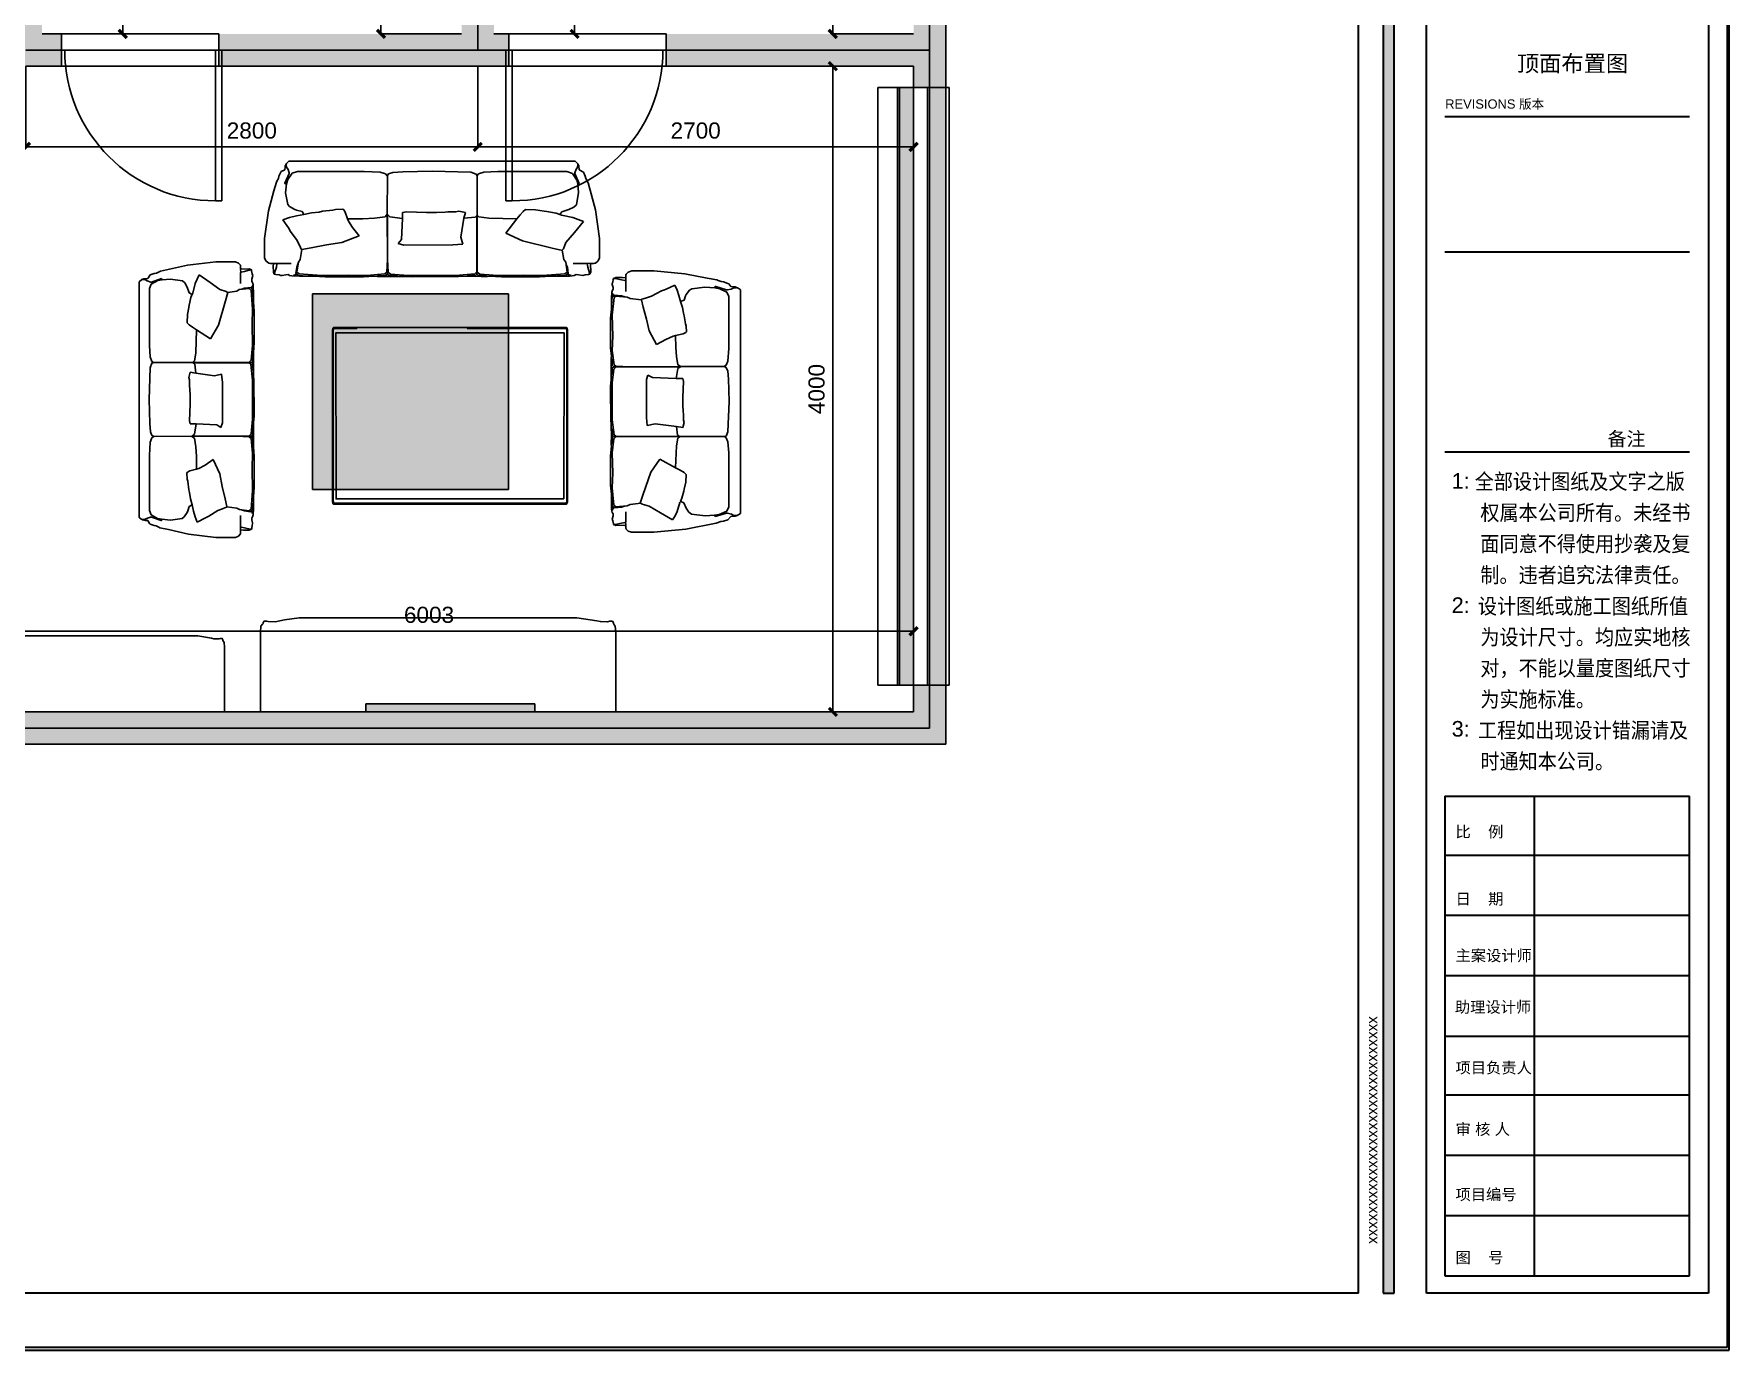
# Model space of a CAD drawing. Header units: inches. Extents: x -9450 to 207408, y -100115 to 6682.
# Drawn here: x -1053 to 9450, y -6683 to 1471 of the extents above; entities that cross this region are included whole.
import ezdxf

# ---------------------------------------------------------------- set-up
doc = ezdxf.new("R2010")
doc.units = ezdxf.units.IN
doc.header["$MEASUREMENT"] = 0
for name, color, linetype in [('A.     05 建筑窗', 5, 'Continuous'), ('E. 图框', 4, 'Continuous'), ('E.01 布局 文字', 71, 'Continuous'), ('furniture', 5, 'Continuous'), ('hole', 5, 'Continuous'), ('LAYER2', 2, 'Continuous'), ('tag', 1, 'Continuous'), ('wall', 7, 'Continuous')]:
    doc.layers.add(name, color=color, linetype=linetype)
doc.styles.get("Standard").update_dxf_attribs({"font": 'arial.ttf'})
doc.dimstyles.new('DimStyle', dxfattribs={"dimtxt": 100, "dimasz": 50, "dimexe": 0.18, "dimexo": 0.0625, "dimgap": 50, "dimtad": 1, "dimdec": 0, "dimzin": 0, "dimdsep": 46, "dimtxsty": 'Standard', "dimblk": 'ARCHTICK', "dimcen": 0.09, "dimadec": 0, "dimazin": 0, "dimtfac": 1, "dimtdec": 4, "dimtofl": 0, "dimtmove": 0, "dimatfit": 3, "dimfxl": 1, "dimtolj": 1, "dimtzin": 0, "dimarcsym": 0})

# ---------------------------------------------------------------- blocks, each defined once
blk = doc.blocks.new('eet')
at = {"layer": 'Defpoints'}
blk.add_line((7154, -6330), (7154, -6329), dxfattribs=at)
at = {"layer": 'E. 图框', "lineweight": 30}
for p, q in [((9439, 6666), (9439, -6666)), ((9450, -6683), (9450, 6682)), ((7154, -6329), (7154, 6329)), ((7306, 6330), (7306, -6330)), ((7374, -6330), (7374, 6330)), ((7576, -6330), (7576, 6330)), ((9323, 6330), (9323, -6330)), ((9205, 958), (7688, 958)), ((9205, 118), (7688, 118)), ((7688, -1119), (9205, -1119)), ((7688, -3251), (9205, -3251)), ((7688, -3251), (7688, -6222)), ((8242, -3251), (8242, -6222)), ((9205, -6222), (9205, -3251)), ((7688, -3616), (9205, -3616)), ((7688, -3989), (9205, -3989)), ((7688, -4363), (9205, -4363)), ((7688, -4737), (9205, -4737)), ((7688, -5101), (9205, -5101)), ((7688, -5475), (9205, -5475)), ((7688, -5848), (9205, -5848)), ((7688, -6222), (9205, -6222)), ((7154, -6330), (-9102, -6330)), ((7154, -6330), (-9102, -6330)), ((7306, -6330), (7374, -6330)), ((9323, -6330), (7576, -6330)), ((-9450, -6683), (9450, -6683)), ((9439, -6666), (-9439, -6666)), ((9439, -6666), (-9439, -6666))]:
    blk.add_line(p, q, dxfattribs=at)
at = {"layer": 'E. 图框', "color": 7, "lineweight": 30}
for p, q in [((9439, 6666), (9439, -6666)), ((9439, -6666), (-9439, -6666))]:
    blk.add_line(p, q, dxfattribs=at)
at = {"layer": 'E. 图框', "lineweight": 30}
blk.add_solid([(7306, -6330), (7374, -6330), (7306, 6666), (7374, 6666)], dxfattribs=at)
at = {"layer": 'E.01 布局 文字'}
for s, height, p in [('顶面布置图', 101.2, (8135, 1237)), ('1:', 96.4, (7731, -1346)), ('2:', 96.4, (7731, -2116)), ('3:', 96.4, (7731, -2882))]:
    blk.add_text(s, height=height, dxfattribs=at).set_placement(p)
at = {"layer": 'E.01 布局 文字', "ltscale": 150}
for s, height, p in [('REVISIONS 版本', 57.24, (7691, 1008)), ('比    例', 69.3, (7755, -3506)), ('日    期', 69.3, (7755, -3922)), ('主案设计师', 69.3, (7755, -4273)), ('助理设计师', 69.3, (7751, -4592)), ('项目负责人', 69.3, (7755, -4968)), ('审 核 人', 69.3, (7755, -5349)), ('项目编号', 69.3, (7755, -5753)), ('图    号', 69.3, (7755, -6144))]:
    blk.add_text(s, height=height, dxfattribs=at).set_placement(p)
at = {"layer": 'E.01 布局 文字', "linetype": 'ByBlock'}
blk.add_text('备注', height=86.1, dxfattribs=at).set_placement((8697, -1081))
at = {"layer": 'E.01 布局 文字', "width": 0.9}
for s, p in [('全部设计图纸及文字之版', (7874, -1350)), ('权属本公司所有。未经书', (7909, -1543)), ('面同意不得使用抄袭及复', (7909, -1736)), ('制。违者追究法律责任。', (7909, -1929)), ('设计图纸或施工图纸所值', (7894, -2122)), ('为设计尺寸。均应实地核', (7909, -2314)), ('对，不能以量度图纸尺寸', (7909, -2506)), ('为实施标准。', (7909, -2699)), ('工程如出现设计错漏请及', (7894, -2891)), ('时通知本公司。', (7909, -3083))]:
    blk.add_text(s, height=96.4, dxfattribs=at).set_placement(p)
at = {"layer": 'E.01 布局 文字', "ltscale": 150}
blk.add_text('xxxxxxxxxxxxxxxxxxxxxxxxxxxxxx', height=67.34, rotation=90, dxfattribs=at).set_placement((7271, -6025))
blk = doc.blocks.new('outWall')
for p, q in [((4596.7285, 5670.876), (4596.7285, -2929.124)), ((4596.7285, -2929.124), (-1406.1216, -2929.124))]:
    blk.add_line(p, q)
blk = doc.blocks.new('窗户')
at = {"color": 5}
for p, q in [((-600, 28.4), (600, 28.4)), ((-600, -28.4), (600, -28.4))]:
    blk.add_line(p, q, dxfattribs=at)
blk.add_lwpolyline([(-600, 71.6), (600, 71.6), (600, -71.6), (-600, -71.6)], close=True, dxfattribs=at)
at = {"layer": 'A.     05 建筑窗'}
blk.add_line((-600, 0), (600, 0), dxfattribs=at)
blk = doc.blocks.new('单开门')
at = {"layer": 'LAYER2'}
for p, q in [((-380, 0), (-380, 700)), ((-380, 700), (-350, 700)), ((-350, 700), (-350, 0)), ((-350, 0), (-380, 0))]:
    blk.add_line(p, q, dxfattribs=at)
blk.add_arc((-350, 0), 700, 0, 90, dxfattribs=at)
blk = doc.blocks.new('沙发顶视')
at = {"color": 3, "linetype": 'ByBlock'}
for p, q in [((-2.47, 1.13), (-2.465, 1.191)), ((-2.465, 1.191), (-2.463, 1.217)), ((-2.463, 1.217), (-2.45, 1.25)), ((-2.45, 1.25), (-2.443, 1.27)), ((-2.446, 1.25), (-2.443, 1.19)), ((-2.443, 1.27), (-2.417, 1.313)), ((-2.443, 1.19), (-2.417, 1.137)), ((-2.417, 1.313), (-2.403, 1.33)), ((-2.403, 1.33), (2.4, 1.33)), ((2.417, 1.143), (2.393, 1.06)), ((2.4, 1.33), (2.443, 1.263)), ((2.437, 1.18), (2.417, 1.143)), ((2.443, 1.247), (2.437, 1.18)), ((2.443, 1.263), (2.46, 1.22)), ((2.46, 1.22), (2.467, 1.13)), ((-2.613, 0.847), (-2.603, 0.87)), ((-2.603, 0.87), (-2.579, 0.933)), ((-2.579, 0.933), (-2.57, 0.98)), ((-2.57, 0.98), (-2.54, 1.073)), ((-2.54, 1.073), (-2.53, 1.087)), ((-2.53, 1.087), (-2.47, 1.13)), ((-2.397, 1.043), (-2.47, 0.823)), ((-2.423, 0.907), (-2.442, 0.807)), ((-2.35, 1.05), (-2.423, 0.907)), ((-2.417, 1.137), (-2.397, 1.063)), ((-2.397, 1.063), (-2.397, 1.043)), ((-2.26, 1.087), (-2.35, 1.05)), ((-1.866, 1.09), (-2.26, 1.087)), ((-1.454, 1.09), (-1.866, 1.09)), ((-1.143, 1.09), (-1.454, 1.09)), ((-0.87, 1.073), (-1.143, 1.09)), ((-0.78, 1.037), (-0.87, 1.073)), ((-0.757, 0.99), (-0.78, 1.037)), ((-0.751, 0.995), (-0.753, 0.11)), ((-0.734, 1.034), (-0.751, 0.995)), ((-0.657, 1.067), (-0.734, 1.034)), ((-0.49, 1.082), (-0.657, 1.067)), ((0, 1.097), (-0.49, 1.082)), ((0.647, 1.073), (0, 1.097)), ((0.74, 1.033), (0.647, 1.073)), ((0.753, 0.99), (0.74, 1.033)), ((0.775, 1.034), (0.753, 1)), ((0.753, 1), (0.753, 0.09)), ((0.867, 1.073), (0.775, 1.034)), ((1.1, 1.09), (0.867, 1.073)), ((1.434, 1.09), (1.1, 1.09)), ((1.828, 1.09), (1.434, 1.09)), ((2.26, 1.087), (1.828, 1.09)), ((2.353, 1.047), (2.26, 1.087)), ((2.423, 0.893), (2.353, 1.047)), ((2.393, 1.06), (2.393, 1.043)), ((2.393, 1.043), (2.467, 0.813)), ((2.44, 0.8), (2.423, 0.893)), ((2.467, 1.13), (2.537, 1.073)), ((2.537, 1.073), (2.567, 0.98)), ((2.567, 0.98), (2.577, 0.93)), ((2.577, 0.93), (2.613, 0.833)), ((-2.747, 0.19), (-2.653, 0.647)), ((-2.653, 0.647), (-2.613, 0.847)), ((-2.47, 0.823), (-2.47, 0.813)), ((-2.47, 0.813), (-2.463, 0.807)), ((-2.463, 0.807), (-2.442, 0.807)), ((-2.442, 0.807), (-2.457, 0.603)), ((-2.457, 0.603), (-2.423, 0.333)), ((2.42, 0.33), (2.453, 0.607)), ((2.443, 0.803), (2.439, 0.807)), ((2.453, 0.607), (2.44, 0.8)), ((2.46, 0.807), (2.443, 0.803)), ((2.467, 0.813), (2.46, 0.807)), ((2.613, 0.833), (2.74, 0.21)), ((-2.423, 0.333), (-2.393, 0.29)), ((-2.393, 0.29), (-2.301, 0.222)), ((2.377, 0.277), (2.42, 0.33)), ((-2.81, -0.443), (-2.747, 0.19)), ((-2.393, 0.039), (-2.503, -0.013)), ((-2.277, 0.073), (-2.393, 0.039)), ((-2.301, 0.222), (-2.273, 0.203)), ((-2.15, 0.107), (-2.277, 0.073)), ((-2.273, 0.203), (-2.18, 0.177)), ((-2.18, 0.177), (-2.15, 0.107)), ((-2.15, 0.107), (-2.022, 0.142)), ((-2.022, 0.142), (-1.897, 0.163)), ((-1.897, 0.163), (-1.84, 0.18)), ((-1.84, 0.18), (-1.667, 0.207)), ((-1.667, 0.207), (-1.623, 0.217)), ((-1.623, 0.217), (-1.5, 0.227)), ((-1.5, 0.227), (-1.483, 0.21)), ((-1.483, 0.21), (-1.457, 0.157)), ((-1.457, 0.157), (-1.457, 0.157)), ((-1.457, 0.157), (-1.42, 0.003)), ((-1.42, 0.003), (-1.163, 0.007)), ((-1.405, -0.047), (-1.42, 0.003)), ((-1.163, 0.007), (-0.966, 0.019)), ((-0.966, 0.019), (-0.79, 0.05)), ((-0.79, 0.05), (-0.753, 0.11)), ((-0.753, 0.11), (-0.71, 0.05)), ((-0.75, -0.927), (-0.753, 0.11)), ((-0.747, 0.11), (-0.75, -0.927)), ((-0.71, 0.05), (-0.497, 0.013)), ((-0.497, 0.013), (-0.517, -0.467)), ((-0.497, 0.013), (-0.495, 0.148)), ((-0.495, 0.148), (-0.433, 0.167)), ((-0.433, 0.167), (-0.097, 0.153)), ((-0.097, 0.153), (0.07, 0.153)), ((0.07, 0.153), (0.22, 0.16)), ((0.22, 0.16), (0.26, 0.167)), ((0.26, 0.167), (0.397, 0.167)), ((0.397, 0.167), (0.447, 0.18)), ((0.447, 0.18), (0.557, 0.153)), ((0.48, -0.413), (0.533, 0.02)), ((0.557, 0.153), (0.533, 0.02)), ((0.533, 0.02), (0.72, 0.043)), ((0.72, 0.043), (0.753, 0.09)), ((0.747, -1.21), (0.747, 0.081)), ((0.753, 0.09), (0.783, 0.05)), ((0.753, 0.09), (0.757, -1.213)), ((0.783, 0.05), (0.95, 0.02)), ((0.95, 0.02), (1.42, 0.003)), ((1.422, 0.004), (1.237, -0.32)), ((1.42, 0.003), (1.422, 0.004)), ((1.422, 0.004), (1.473, 0.097)), ((1.473, 0.097), (1.523, 0.177)), ((1.523, 0.177), (1.563, 0.22)), ((1.563, 0.22), (1.73, 0.21)), ((1.73, 0.21), (1.877, 0.18)), ((1.877, 0.18), (1.923, 0.174)), ((1.923, 0.174), (2.077, 0.133)), ((2.077, 0.133), (2.143, 0.107)), ((2.142, 0.108), (2.174, 0.17)), ((2.167, 0.093), (2.142, 0.108)), ((2.36, 0.037), (2.167, 0.093)), ((2.174, 0.17), (2.29, 0.217)), ((2.29, 0.217), (2.377, 0.277)), ((2.45, -0.007), (2.36, 0.037)), ((2.74, 0.21), (2.807, -0.44)), ((-2.503, -0.013), (-2.41, -0.203)), ((-2.41, -0.203), (-2.377, -0.283)), ((-2.377, -0.283), (-2.263, -0.49)), ((-1.337, -0.193), (-1.405, -0.047)), ((-1.227, -0.383), (-1.337, -0.193)), ((2.387, -0.307), (2.537, -0.057)), ((2.537, -0.057), (2.45, -0.007)), ((-2.81, -0.893), (-2.81, -0.443)), ((-2.263, -0.49), (-2.232, -0.592)), ((-1.773, -0.59), (-1.517, -0.533)), ((-1.517, -0.533), (-1.227, -0.383)), ((-1.227, -0.383), (-1.227, -0.383)), ((-0.517, -0.467), (-0.57, -0.56)), ((-0.57, -0.56), (-0.477, -0.593)), ((0.515, -0.574), (0.48, -0.413)), ((1.237, -0.32), (1.513, -0.5)), ((1.513, -0.5), (2.013, -0.663)), ((2.2, -0.678), (2.243, -0.537)), ((2.243, -0.537), (2.387, -0.307)), ((2.807, -0.44), (2.807, -0.897)), ((-2.232, -0.592), (-2.22, -0.613)), ((-2.22, -0.613), (-2.198, -0.684)), ((-2.187, -0.697), (-2.213, -0.923)), ((-2.198, -0.684), (-2.184, -0.693)), ((-2.184, -0.693), (-2.027, -0.66)), ((-2.027, -0.66), (-1.773, -0.59)), ((-0.477, -0.593), (0.344, -0.592)), ((0.344, -0.592), (0.515, -0.574)), ((2.013, -0.663), (2.183, -0.717)), ((2.18, -0.707), (2.2, -0.678)), ((2.21, -0.923), (2.18, -0.707)), ((-2.783, -0.963), (-2.81, -0.893)), ((-2.74, -1.007), (-2.783, -0.963)), ((-2.717, -1.013), (-2.74, -1.007)), ((-2.667, -1.013), (-2.717, -1.013)), ((-2.66, -1.02), (-2.667, -1.013)), ((-2.667, -1.013), (-2.363, -1.013)), ((-2.667, -1.08), (-2.66, -1.02)), ((-2.663, -1.213), (-2.667, -1.08)), ((-2.613, -1.103), (-2.643, -1.233)), ((-2.603, -1.027), (-2.613, -1.103)), ((-2.597, -1.013), (-2.603, -1.027)), ((-2.27, -1.1), (-2.287, -1.243)), ((-2.25, -1.033), (-2.27, -1.1)), ((-2.243, -0.987), (-2.267, -1.213)), ((-2.243, -0.987), (-2.25, -1.033)), ((-2.213, -0.923), (-2.243, -0.987)), ((-0.76, -1.213), (-0.75, -0.927)), ((-0.753, -1.103), (-0.75, -1.26)), ((-0.75, -0.927), (-0.74, -1.213)), ((-0.747, -1.103), (-0.75, -1.26)), ((2.24, -0.983), (2.21, -0.923)), ((2.248, -1.037), (2.24, -0.983)), ((2.263, -1.213), (2.24, -0.983)), ((2.267, -1.1), (2.248, -1.037)), ((2.283, -1.247), (2.267, -1.1)), ((2.575, -1.013), (2.365, -1.013)), ((2.597, -1.017), (2.575, -1.013)), ((2.597, -1.019), (2.593, -1.013)), ((2.647, -1.01), (2.597, -1.017)), ((2.61, -1.103), (2.597, -1.019)), ((2.64, -1.23), (2.61, -1.103)), ((2.657, -1.02), (2.647, -1.01)), ((2.713, -1.013), (2.657, -1.02)), ((2.663, -1.013), (2.657, -1.02)), ((2.657, -1.02), (2.66, -1.213)), ((2.727, -1.01), (2.663, -1.013)), ((2.737, -1.007), (2.713, -1.013)), ((2.78, -0.963), (2.737, -1.007)), ((2.807, -0.897), (2.78, -0.963)), ((-2.653, -1.237), (-2.663, -1.213)), ((-2.653, -1.253), (-2.653, -1.237)), ((-2.643, -1.263), (-2.653, -1.253)), ((-2.653, -1.253), (-2.653, -1.253)), ((-2.643, -1.233), (-2.643, -1.263)), ((-2.623, -1.27), (-2.643, -1.263)), ((-2.563, -1.277), (-2.623, -1.27)), ((-2.537, -1.29), (-2.563, -1.277)), ((-2.527, -1.293), (-2.537, -1.29)), ((-2.514, -1.29), (-2.527, -1.293)), ((-2.453, -1.273), (-2.514, -1.29)), ((-2.417, -1.27), (-2.453, -1.273)), ((-2.39, -1.287), (-2.417, -1.27)), ((-2.353, -1.3), (-2.39, -1.287)), ((-2.223, -1.307), (-2.353, -1.3)), ((-2.327, -1.29), (-2.273, -1.26)), ((-2.327, -1.29), (-2.27, -1.263)), ((-2.287, -1.243), (-2.247, -1.29)), ((-2.267, -1.213), (-2.233, -1.253)), ((-2.247, -1.29), (-2.083, -1.307)), ((-2.233, -1.253), (-1.857, -1.29)), ((-2.18, -1.307), (-2.223, -1.307)), ((-1.983, -1.307), (-2.18, -1.307)), ((-1.793, -1.323), (-1.983, -1.307)), ((-1.857, -1.29), (-1.407, -1.28)), ((-1.153, -1.323), (-1.793, -1.323)), ((-1.407, -1.28), (-1.097, -1.29)), ((-0.973, -1.307), (-1.153, -1.323)), ((-1.097, -1.29), (-0.793, -1.253)), ((-0.923, -1.31), (-0.973, -1.307)), ((-0.897, -1.31), (-0.923, -1.31)), ((-0.78, -1.29), (-0.917, -1.3)), ((-0.917, -1.3), (-0.813, -1.29)), ((-0.873, -1.31), (-0.897, -1.31)), ((-0.473, -1.31), (-0.873, -1.31)), ((-0.793, -1.253), (-0.76, -1.213)), ((-0.75, -1.26), (-0.78, -1.29)), ((-0.75, -1.26), (-0.72, -1.29)), ((-0.74, -1.213), (-0.7, -1.257)), ((-0.72, -1.29), (-0.58, -1.3)), ((-0.7, -1.257), (-0.403, -1.29)), ((-0.333, -1.323), (-0.473, -1.31)), ((-0.403, -1.29), (0.39, -1.29)), ((0.437, -1.317), (-0.333, -1.323)), ((0.39, -1.29), (0.717, -1.25)), ((0.443, -1.313), (0.437, -1.317)), ((0.818, -1.307), (0.443, -1.313)), ((0.733, -1.283), (0.587, -1.3)), ((0.587, -1.3), (0.727, -1.29)), ((0.717, -1.25), (0.747, -1.21)), ((0.727, -1.29), (0.733, -1.283)), ((0.75, -1.263), (0.733, -1.283)), ((0.747, -1.21), (0.75, -1.263)), ((0.757, -1.213), (0.75, -1.263)), ((0.75, -1.263), (0.77, -1.287)), ((0.757, -1.213), (0.8, -1.257)), ((0.77, -1.287), (0.913, -1.3)), ((0.777, -1.29), (0.77, -1.287)), ((0.825, -1.294), (0.777, -1.29)), ((0.8, -1.257), (1.1, -1.29)), ((0.823, -1.31), (0.818, -1.307)), ((0.879, -1.31), (0.823, -1.31)), ((0.877, -1.3), (0.825, -1.294)), ((0.913, -1.3), (0.877, -1.3)), ((0.927, -1.31), (0.879, -1.31)), ((0.957, -1.307), (0.927, -1.31)), ((1.163, -1.323), (0.957, -1.307)), ((1.1, -1.29), (1.537, -1.28)), ((1.797, -1.323), (1.163, -1.323)), ((1.537, -1.28), (1.85, -1.29)), ((1.987, -1.307), (1.797, -1.323)), ((1.85, -1.29), (2.223, -1.254)), ((2.183, -1.307), (1.987, -1.307)), ((2.083, -1.307), (2.09, -1.3)), ((2.09, -1.3), (2.117, -1.297)), ((2.117, -1.297), (2.243, -1.29)), ((2.303, -1.303), (2.183, -1.307)), ((2.223, -1.254), (2.263, -1.213)), ((2.243, -1.29), (2.283, -1.247)), ((2.33, -1.293), (2.27, -1.26)), ((2.35, -1.3), (2.303, -1.303)), ((2.38, -1.29), (2.35, -1.3)), ((2.413, -1.27), (2.38, -1.29)), ((2.453, -1.273), (2.413, -1.27)), ((2.527, -1.293), (2.453, -1.273)), ((2.563, -1.277), (2.527, -1.293)), ((2.623, -1.267), (2.563, -1.277)), ((2.63, -1.263), (2.623, -1.267)), ((2.64, -1.263), (2.63, -1.263)), ((2.64, -1.263), (2.64, -1.23)), ((2.65, -1.253), (2.64, -1.263)), ((2.66, -1.213), (2.65, -1.237)), ((2.65, -1.237), (2.65, -1.253))]:
    blk.add_line(p, q, dxfattribs=at)
blk = doc.blocks.new('桌顶视')
at = {"linetype": 'Continuous'}
for p, q in [((-3.41, 1.713), (-3.4, 1.737)), ((-3.407, -1.723), (-3.41, 1.713)), ((-3.393, 1.75), (-3.367, 1.76)), ((-3.367, 1.76), (-3.393, 1.75)), ((-3.367, 1.76), (-3.393, 1.75)), ((-3.367, 1.76), (3.367, 1.76)), ((3.367, 1.76), (-3.367, 1.76)), ((3.367, 1.76), (-3.367, 1.76)), ((-3.367, 1.76), (3.367, 1.76)), ((3.367, 1.76), (-3.367, 1.76)), ((-3.367, 1.76), (3.367, 1.76)), ((3.367, 1.76), (-3.367, 1.76)), ((3.367, 1.76), (3.397, 1.75)), ((3.367, 1.76), (3.397, 1.75)), ((3.367, 1.76), (3.397, 1.75)), ((3.367, 1.76), (3.397, 1.75)), ((3.367, 1.76), (3.397, 1.75)), ((3.397, 1.75), (3.41, 1.71)), ((3.397, 1.75), (3.41, 1.71)), ((3.397, 1.75), (3.41, 1.71)), ((3.397, 1.75), (3.41, 1.71)), ((3.397, 1.75), (3.41, 1.71)), ((3.41, 1.71), (3.41, -1.703)), ((3.41, 1.71), (3.41, -1.703)), ((3.41, 1.71), (3.41, -1.703)), ((3.41, 1.71), (3.41, -1.703)), ((3.41, 1.71), (3.41, -1.703)), ((-3.397, -1.75), (-3.407, -1.723)), ((-3.37, -1.76), (-3.397, -1.75)), ((-3.37, -1.76), (3.37, -1.76)), ((3.37, -1.76), (-3.37, -1.76)), ((3.37, -1.76), (3.4, -1.747)), ((3.4, -1.747), (3.37, -1.76)), ((3.4, -1.747), (3.41, -1.703)), ((3.41, -1.703), (3.4, -1.747))]:
    blk.add_line(p, q, dxfattribs=at)
at = {"linetype": 'ByBlock'}
blk.add_line((-3.4, 1.737), (-3.393, 1.75), dxfattribs=at)
blk.add_lwpolyline([(-3.4, 1.737), (-3.41, 1.713), (-3.407, -1.723), (-3.397, -1.75), (-3.37, -1.76), (3.37, -1.76), (3.4, -1.747), (3.41, -1.703), (3.41, 1.71), (3.397, 1.75), (3.367, 1.76), (-3.367, 1.76), (-3.393, 1.75)])
at = {"linetype": 'Continuous'}
for points in [[(-3.353, 1.74), (3.353, 1.74), (3.38, 1.73), (3.39, 1.703), (3.39, -1.707), (3.377, -1.733), (3.343, -1.743), (2.703, -1.74), (3.357, -1.74), (3.38, -1.73), (3.39, -1.703), (3.39, 1.703), (3.383, 1.723), (3.373, 1.733), (3.353, 1.74), (-3.35, 1.74), (-3.377, 1.73), (-3.39, 1.703), (-3.39, -1.703), (-3.38, -1.73), (-3.357, -1.74), (-0.5, -1.743), (-3.347, -1.743), (-3.377, -1.733), (-3.39, -1.703), (-3.39, 1.703), (-3.38, 1.73), (-3.353, 1.74)], [(-3.303, 1.657), (3.303, 1.657), (3.307, -1.657), (-3.307, -1.657), (-3.303, 1.657)]]:
    blk.add_lwpolyline(points, dxfattribs=at)
blk = doc.blocks.new('柜橱顶视')
blk.add_lwpolyline([(3.407, 0.798), (-3.403, 0.798), (-3.407, 0.798), (-3.407, -0.565), (-3.397, -0.658), (-3.377, -0.682), (-3.36, -0.702), (-3.36, -0.718), (-3.34, -0.742), (-3.29, -0.745), (-3.247, -0.735), (-3.11, -0.738), (-3.043, -0.748), (-2.66, -0.798), (2.663, -0.798), (2.95, -0.765), (3.123, -0.735), (3.26, -0.738), (3.287, -0.745), (3.337, -0.742), (3.357, -0.722), (3.357, -0.705), (3.367, -0.692), (3.4, -0.658), (3.41, -0.558), (3.41, 0.798)])
blk = doc.blocks.new('_ArchTick')
at = {"color": 0, "linetype": 'ByBlock'}
blk.add_lwpolyline([(-0.5, -0.5, 0.4, 0.4, 0), (0.5, 0.5, 0.4, 0.4, 0)], format="xyseb", dxfattribs=at)
blk = doc.blocks.new('*D11')
at = {"color": 0, "linetype": 'ByBlock', "lineweight": -2}
for p, q in [((3897, -2729), (3897, 1271)), ((4397, 1271), (3897, 1271)), ((4397, -2729), (3897, -2729))]:
    blk.add_line(p, q, dxfattribs=at)
at = {"layer": 'Defpoints'}
for p in [(3897, 1271), (4397, 1271), (4397, -2729)]:
    blk.add_point(p, dxfattribs=at)
at = {"color": 0, "lineweight": -2, "xscale": 50, "yscale": 50, "zscale": 50}
for p, rotation in [((3897, 1271), 90), ((3897, -2729), 270)]:
    blk.add_blockref('_ArchTick', p, dxfattribs=dict(at, rotation=rotation))
at = {"color": 0, "insert": (3847, -729), "char_height": 100, "attachment_point": 8, "rotation": 90}
blk.add_mtext('4000', dxfattribs=at)
blk = doc.blocks.new('*D13')
at = {"color": 0, "linetype": 'ByBlock', "lineweight": -2}
for p, q in [((1097, 1471), (1097, 5471)), ((1597, 5471), (1097, 5471)), ((1597, 1471), (1097, 1471))]:
    blk.add_line(p, q, dxfattribs=at)
at = {"layer": 'Defpoints'}
for p in [(1097, 5471), (1597, 5471), (1597, 1471)]:
    blk.add_point(p, dxfattribs=at)
at = {"color": 0, "lineweight": -2, "xscale": 50, "yscale": 50, "zscale": 50}
for p, rotation in [((1097, 5471), 90), ((1097, 1471), 270)]:
    blk.add_blockref('_ArchTick', p, dxfattribs=dict(at, rotation=rotation))
at = {"color": 0, "insert": (1047, 3471), "char_height": 100, "attachment_point": 8, "rotation": 90}
blk.add_mtext('4000', dxfattribs=at)
blk = doc.blocks.new('*D15')
at = {"color": 0, "linetype": 'ByBlock', "lineweight": -2}
for p, q in [((4396.666, 3306.0276), (3896.5485, 3306.0276)), ((3896.7285, 1470.876), (3896.7285, 3306.0276)), ((4396.666, 1470.876), (3896.5485, 1470.876))]:
    blk.add_line(p, q, dxfattribs=at)
at = {"layer": 'Defpoints'}
for p in [(3896.7285, 3306.0276), (4396.7285, 3306.0276), (4396.7285, 1470.876)]:
    blk.add_point(p, dxfattribs=at)
at = {"color": 0, "lineweight": -2, "xscale": 50, "yscale": 50, "zscale": 50}
for p, rotation in [((3896.7285, 3306.0276), 90), ((3896.7285, 1470.876), 270)]:
    blk.add_blockref('_ArchTick', p, dxfattribs=dict(at, rotation=rotation))
at = {"color": 0, "insert": (3846.7285, 2388.4518), "char_height": 100, "attachment_point": 8, "rotation": 90}
blk.add_mtext('1835', dxfattribs=at)
blk = doc.blocks.new('*D17')
at = {"color": 0, "linetype": 'ByBlock', "lineweight": -2}
for p, q in [((1697, 1271), (1697, 771)), ((4397, 1271), (4397, 771)), ((4397, 771), (1697, 771))]:
    blk.add_line(p, q, dxfattribs=at)
at = {"layer": 'Defpoints'}
for p in [(1697, 1271), (4397, 1271), (1697, 771)]:
    blk.add_point(p, dxfattribs=at)
at = {"color": 0, "lineweight": -2, "xscale": 50, "yscale": 50, "zscale": 50, "rotation": 180}
blk.add_blockref('_ArchTick', (1697, 771), dxfattribs=at)
at = {"color": 0, "lineweight": -2, "xscale": 50, "yscale": 50, "zscale": 50}
blk.add_blockref('_ArchTick', (4397, 771), dxfattribs=at)
at = {"color": 0, "insert": (3047, 821), "char_height": 100, "attachment_point": 8}
blk.add_mtext('2700', dxfattribs=at)
blk = doc.blocks.new('*D19')
at = {"color": 0, "linetype": 'ByBlock', "lineweight": -2}
for p, q in [((-1103, 1271), (-1103, 771)), ((1697, 1271), (1697, 771)), ((1697, 771), (-1103, 771))]:
    blk.add_line(p, q, dxfattribs=at)
at = {"layer": 'Defpoints'}
for p in [(-1103, 1271), (1697, 1271), (-1103, 771)]:
    blk.add_point(p, dxfattribs=at)
at = {"color": 0, "lineweight": -2, "xscale": 50, "yscale": 50, "zscale": 50, "rotation": 180}
blk.add_blockref('_ArchTick', (-1103, 771), dxfattribs=at)
at = {"color": 0, "lineweight": -2, "xscale": 50, "yscale": 50, "zscale": 50}
blk.add_blockref('_ArchTick', (1697, 771), dxfattribs=at)
at = {"color": 0, "insert": (297, 821), "char_height": 100, "attachment_point": 8}
blk.add_mtext('2800', dxfattribs=at)
blk = doc.blocks.new('*D26')
at = {"color": 0, "linetype": 'ByBlock', "lineweight": -2}
for p, q in [((-1003, 5471), (-503, 5471)), ((-503, 5471), (-503, 1471)), ((-1003, 1471), (-503, 1471))]:
    blk.add_line(p, q, dxfattribs=at)
at = {"layer": 'Defpoints'}
for p in [(-1003, 5471), (-1003, 1471), (-503, 1471)]:
    blk.add_point(p, dxfattribs=at)
at = {"color": 0, "lineweight": -2, "xscale": 50, "yscale": 50, "zscale": 50}
for p, rotation in [((-503, 5471), 90), ((-503, 1471), 270)]:
    blk.add_blockref('_ArchTick', p, dxfattribs=dict(at, rotation=rotation))
at = {"color": 0, "insert": (-553, 3471), "char_height": 100, "attachment_point": 8, "rotation": 90}
blk.add_mtext('4000', dxfattribs=at)
blk = doc.blocks.new('*D27')
at = {"color": 0, "linetype": 'ByBlock', "lineweight": -2}
for p, q in [((1796.791, 5470.876), (2296.9085, 5470.876)), ((2296.7285, 5470.876), (2296.7285, 1470.876)), ((1796.791, 1470.876), (2296.9085, 1470.876))]:
    blk.add_line(p, q, dxfattribs=at)
at = {"layer": 'Defpoints'}
for p in [(1796.7285, 5470.876), (1796.7285, 1470.876), (2296.7285, 1470.876)]:
    blk.add_point(p, dxfattribs=at)
at = {"color": 0, "lineweight": -2, "xscale": 50, "yscale": 50, "zscale": 50}
for p, rotation in [((2296.7285, 5470.876), 90), ((2296.7285, 1470.876), 270)]:
    blk.add_blockref('_ArchTick', p, dxfattribs=dict(at, rotation=rotation))
at = {"color": 0, "insert": (2246.7285, 3470.876), "char_height": 100, "attachment_point": 8, "rotation": 90}
blk.add_mtext('4000', dxfattribs=at)
blk = doc.blocks.new('*D31')
at = {"color": 0, "linetype": 'ByBlock', "lineweight": -2}
for p, q in [((-1606, -2229), (4397, -2229)), ((-1606, -2729), (-1606, -2229)), ((4397, -2729), (4397, -2229))]:
    blk.add_line(p, q, dxfattribs=at)
at = {"layer": 'Defpoints'}
for p in [(4397, -2229), (-1606, -2729), (4397, -2729)]:
    blk.add_point(p, dxfattribs=at)
at = {"color": 0, "lineweight": -2, "xscale": 50, "yscale": 50, "zscale": 50, "rotation": 180}
blk.add_blockref('_ArchTick', (-1606, -2229), dxfattribs=at)
at = {"color": 0, "lineweight": -2, "xscale": 50, "yscale": 50, "zscale": 50}
blk.add_blockref('_ArchTick', (4397, -2229), dxfattribs=at)
at = {"color": 0, "insert": (1395, -2179), "char_height": 100, "attachment_point": 8}
blk.add_mtext('6003', dxfattribs=at)

msp = doc.modelspace()

# ---------------------------------------------------------------- hatches: boundary and pattern name
h = msp.add_hatch(color=8)
h.paths.add_polyline_path([(-7603.3, 5670.9), (4596.7, 5670.9), (4596.7, -2929.1), (-1406.1, -2929.1), (-1406.1, -4875.8), (-3803.3, -4875.8), (-3803.3, -2929.1), (-7603.3, -2929.1)])
h.paths.add_polyline_path([(4396.7, -2729.1), (4396.7, 1270.9), (1696.7, 1270.9), (-1103.3, 1270.9), (-3603.3, 1270.9), (-3603.3, -2829.1), (-3603.3, -4675.8), (-1606.1, -4675.8), (-1606.1, -2729.1)])
h.paths.add_polyline_path([(4496.7, 1138.1), (4296.7, 1138.1), (4296.7, -2563.3), (4496.7, -2563.3)])
h.paths.add_polyline_path([(-3803.3, 95.1), (-3603.3, 95.1), (-3603.3, 1069.1), (-3803.3, 1069.1)])
h.paths.add_polyline_path([(-2405.4, 1270.9), (-2405.4, 1470.9), (-1431.4, 1470.9), (-1431.4, 1270.9)])
h.paths.add_polyline_path([(-882.3, 1470.9), (-882.3, 1270.9), (91.8, 1270.9), (91.8, 1470.9)])
h.paths.add_polyline_path([(1890.2, 1470.9), (1890.2, 1270.9), (2864.2, 1270.9), (2864.2, 1470.9)])
h.paths.add_polyline_path([(-3603.3, 5470.9), (-3603.3, 2970.9), (-3603.3, 1470.9), (-1203.3, 1470.9), (-1203.3, 5470.9)])
h.paths.add_polyline_path([(-3455.4, 5570.9), (-3455.4, 5370.9), (-1430.6, 5370.9), (-1430.6, 5570.9)])
h.paths.add_polyline_path([(-7403.3, 5470.9), (-7403.3, 3070.9), (-3803.3, 3070.9), (-3803.3, 5470.9)])
h.paths.add_polyline_path([(-7603.3, 4100.1), (-7403.3, 4100.1), (-7403.3, 5401.9), (-7603.3, 5401.9)])
h.paths.add_polyline_path([(-3985.4, 2870.9), (-3985.4, 3070.9), (-4959.4, 3070.9), (-4959.4, 2870.9)])
h.paths.add_polyline_path([(-7403.3, 2870.9), (-7403.3, -2729.1), (-3803.3, -2729.1), (-3803.3, 1370.9), (-3803.3, 2870.9)])
h.paths.add_polyline_path([(-1003.3, 5470.9), (-1003.3, 1470.9), (1596.7, 1470.9), (1596.7, 5470.9)])
h.paths.add_polyline_path([(-728.4, 5570.9), (-728.4, 5370.9), (1296.5, 5370.9), (1296.5, 5570.9)])
h.paths.add_polyline_path([(2467.8, 3506), (4396.7, 3506), (4396.7, 5470.9), (1796.7, 5470.9), (1796.7, 1470.9), (4396.7, 1470.9), (4396.7, 3306), (2467.8, 3306)])
h.paths.add_polyline_path([(4596.7, 5142.1), (4396.7, 5142.1), (4396.7, 3840.3), (4596.7, 3840.3)])
at = {"layer": 'furniture'}
for points in [[(1887.6, -139.6), (673.4, -139.6), (673.4, -1351.7), (1887.6, -1351.7)], [(2051.1, -2729.1), (2051.1, -2679.2), (1002.6, -2679.2), (1002.6, -2729.1)]]:
    msp.add_hatch(color=256, dxfattribs=at).paths.add_polyline_path(points)

# ---------------------------------------------------------------- linework, layer by layer
for p, q in [((4596.7, 5670.9), (4596.7, -2929.1)), ((1887.6, -139.6), (673.4, -139.6)), ((673.4, -139.6), (673.4, -1351.7)), ((1887.6, -1351.7), (1887.6, -139.6)), ((673.4, -1351.7), (1887.6, -1351.7)), ((2051.1, -2679.2), (1002.6, -2679.2)), ((1002.6, -2679.2), (1002.6, -2729.1)), ((1002.6, -2729.1), (2051.1, -2729.1)), ((2051.1, -2729.1), (2051.1, -2679.2)), ((4596.7, -2929.1), (-1406.1, -2929.1))]:
    msp.add_line(p, q)
for p, q in [((1887.6, -139.6), (673.4, -139.6)), ((673.4, -139.6), (673.4, -1351.7)), ((1887.6, -1351.7), (1887.6, -139.6)), ((673.4, -1351.7), (1887.6, -1351.7)), ((2051.1, -2679.2), (1002.6, -2679.2)), ((1002.6, -2679.2), (1002.6, -2729.1)), ((1002.6, -2729.1), (2051.1, -2729.1)), ((2051.1, -2729.1), (2051.1, -2679.2))]:
    msp.add_line(p, q, dxfattribs=at)
at = {"layer": 'hole'}
for p, q in [((-882.3, 1470.9), (-882.3, 1270.9)), ((91.8, 1470.9), (-882.3, 1470.9)), ((-882.3, 1470.9), (-882.3, 1270.9)), ((91.8, 1470.9), (-882.3, 1470.9)), ((91.8, 1270.9), (91.8, 1470.9)), ((91.8, 1270.9), (91.8, 1470.9)), ((1890.2, 1470.9), (1890.2, 1270.9)), ((2864.2, 1470.9), (1890.2, 1470.9)), ((1890.2, 1470.9), (1890.2, 1270.9)), ((2864.2, 1470.9), (1890.2, 1470.9)), ((2864.2, 1270.9), (2864.2, 1470.9)), ((2864.2, 1270.9), (2864.2, 1470.9)), ((-882.3, 1270.9), (91.8, 1270.9)), ((-882.3, 1270.9), (91.8, 1270.9)), ((1890.2, 1270.9), (2864.2, 1270.9)), ((1890.2, 1270.9), (2864.2, 1270.9)), ((4496.7, 1138.1), (4296.7, 1138.1)), ((4296.7, 1138.1), (4296.7, -2563.3)), ((4496.7, 1138.1), (4296.7, 1138.1)), ((4296.7, 1138.1), (4296.7, -2563.3)), ((4496.7, -2563.3), (4496.7, 1138.1)), ((4496.7, -2563.3), (4496.7, 1138.1)), ((4296.7, -2563.3), (4496.7, -2563.3)), ((4296.7, -2563.3), (4496.7, -2563.3))]:
    msp.add_line(p, q, dxfattribs=at)
at = {"layer": 'wall'}
for p, q in [((1696.7, 5570.9), (1696.7, 1370.9)), ((4496.7, 3406), (4496.7, 1370.9)), ((-1103.3, 1370.9), (1696.7, 1370.9)), ((1696.7, 1370.9), (4496.7, 1370.9)), ((4496.7, 1370.9), (4496.7, -2829.1)), ((1696.7, 1270.9), (-1103.3, 1270.9)), ((1696.7, 1270.9), (-1103.3, 1270.9)), ((4396.7, 1270.9), (1696.7, 1270.9)), ((4396.7, 1270.9), (1696.7, 1270.9)), ((4396.7, -2729.1), (4396.7, 1270.9)), ((4396.7, -2729.1), (4396.7, 1270.9)), ((-1606.1, -2729.1), (4396.7, -2729.1)), ((-1606.1, -2729.1), (4396.7, -2729.1)), ((4496.7, -2829.1), (-1506.1, -2829.1))]:
    msp.add_line(p, q, dxfattribs=at)

# ---------------------------------------------------------------- block references
msp.add_blockref('outWall', (0, 0))
at = {"layer": 'Defpoints'}
msp.add_blockref('eet', (0, 0), dxfattribs=at)
at = {"layer": 'furniture'}
for name, p, xscale, yscale, rotation in [('沙发顶视', (1414.4, 323.5, -1414.4), 369.495604982206, 270.587713001096, 360), ('沙发顶视', (-44.6, -793.6, 44.6), 303.948825622776, 268.672951222277, 90), ('沙发顶视', (2921.5, -806.9, -2921.5), 288.431761565836, 303.533607889069, 270), ('桌顶视', (1525.1, -895.2, -1525.1), 213.681568914956, 310.681022727273, 180), ('柜橱顶视', (1451.6, -2438.2, -1451.6), 323.1035621505, 364.438091062817, 180), ('柜橱顶视', (-632.3, -2493.7, 632.3), 223.326024099922, 294.909939249703, 180)]:
    msp.add_blockref(name, p, dxfattribs=dict(at, xscale=xscale, yscale=yscale, rotation=rotation))
at = {"layer": 'hole'}
for name, p, xscale, yscale, zscale, rotation in [('单开门', (-395.3, 1370.9, 395.3), 1.33426998500348, 1.33426998500348, 1.33426998500348, 180), ('单开门', (2377.2, 1370.9, -2377.2), -1.33426998500348, 1.33426998500348, 1.33426998500348, 180), ('窗户', (4396.7, -712.6, -4396.7), 3.08475842673582, 3.08475842673582, 3.08475842673582, 90)]:
    msp.add_blockref(name, p, dxfattribs=dict(at, xscale=xscale, yscale=yscale, zscale=zscale, rotation=rotation))

# ---------------------------------------------------------------- dimensions: what is measured, and where the dimension line sits
at = {"layer": 'tag'}
for base, p1, p2, angle, picture, middle in [((-503.3, 1470.9), (-1003.3, 5470.9), (-1003.3, 1470.9), 270, '*D26', (-503.3, 3470.9)), ((1096.7, 5470.9), (1596.7, 1470.9), (1596.7, 5470.9), 90, '*D13', (1096.7, 3470.9)), ((2296.7, 1470.9), (1796.7, 5470.9), (1796.7, 1470.9), 270, '*D27', (2296.7, 3470.9)), ((3896.7, 3306), (4396.7, 1470.9), (4396.7, 3306), 90, '*D15', (3896.7, 2388.5)), ((-1103.3, 770.9), (1696.7, 1270.9), (-1103.3, 1270.9), 180, '*D19', (296.7, 770.9)), ((1696.7, 770.9), (4396.7, 1270.9), (1696.7, 1270.9), 180, '*D17', (3046.7, 770.9)), ((3896.7, 1270.9), (4396.7, -2729.1), (4396.7, 1270.9), 90, '*D11', (3896.7, -729.1))]:
    dim = msp.add_linear_dim(base=base, p1=p1, p2=p2, angle=angle, dimstyle='DimStyle', override={"dimpost": '<>'}, dxfattribs=at)
    dim.commit()
    dim.dimension.update_dxf_attribs({"geometry": picture, "text_midpoint": middle})
dim = msp.add_linear_dim(base=(4396.7, -2229.1), p1=(-1606.1, -2729.1), p2=(4396.7, -2729.1), dimstyle='DimStyle', override={"dimpost": '<>'}, dxfattribs=at)
dim.commit()
dim.dimension.update_dxf_attribs({"geometry": '*D31', "text_midpoint": (1395.3, -2229.1)})

doc.saveas('drawing.dxf')
